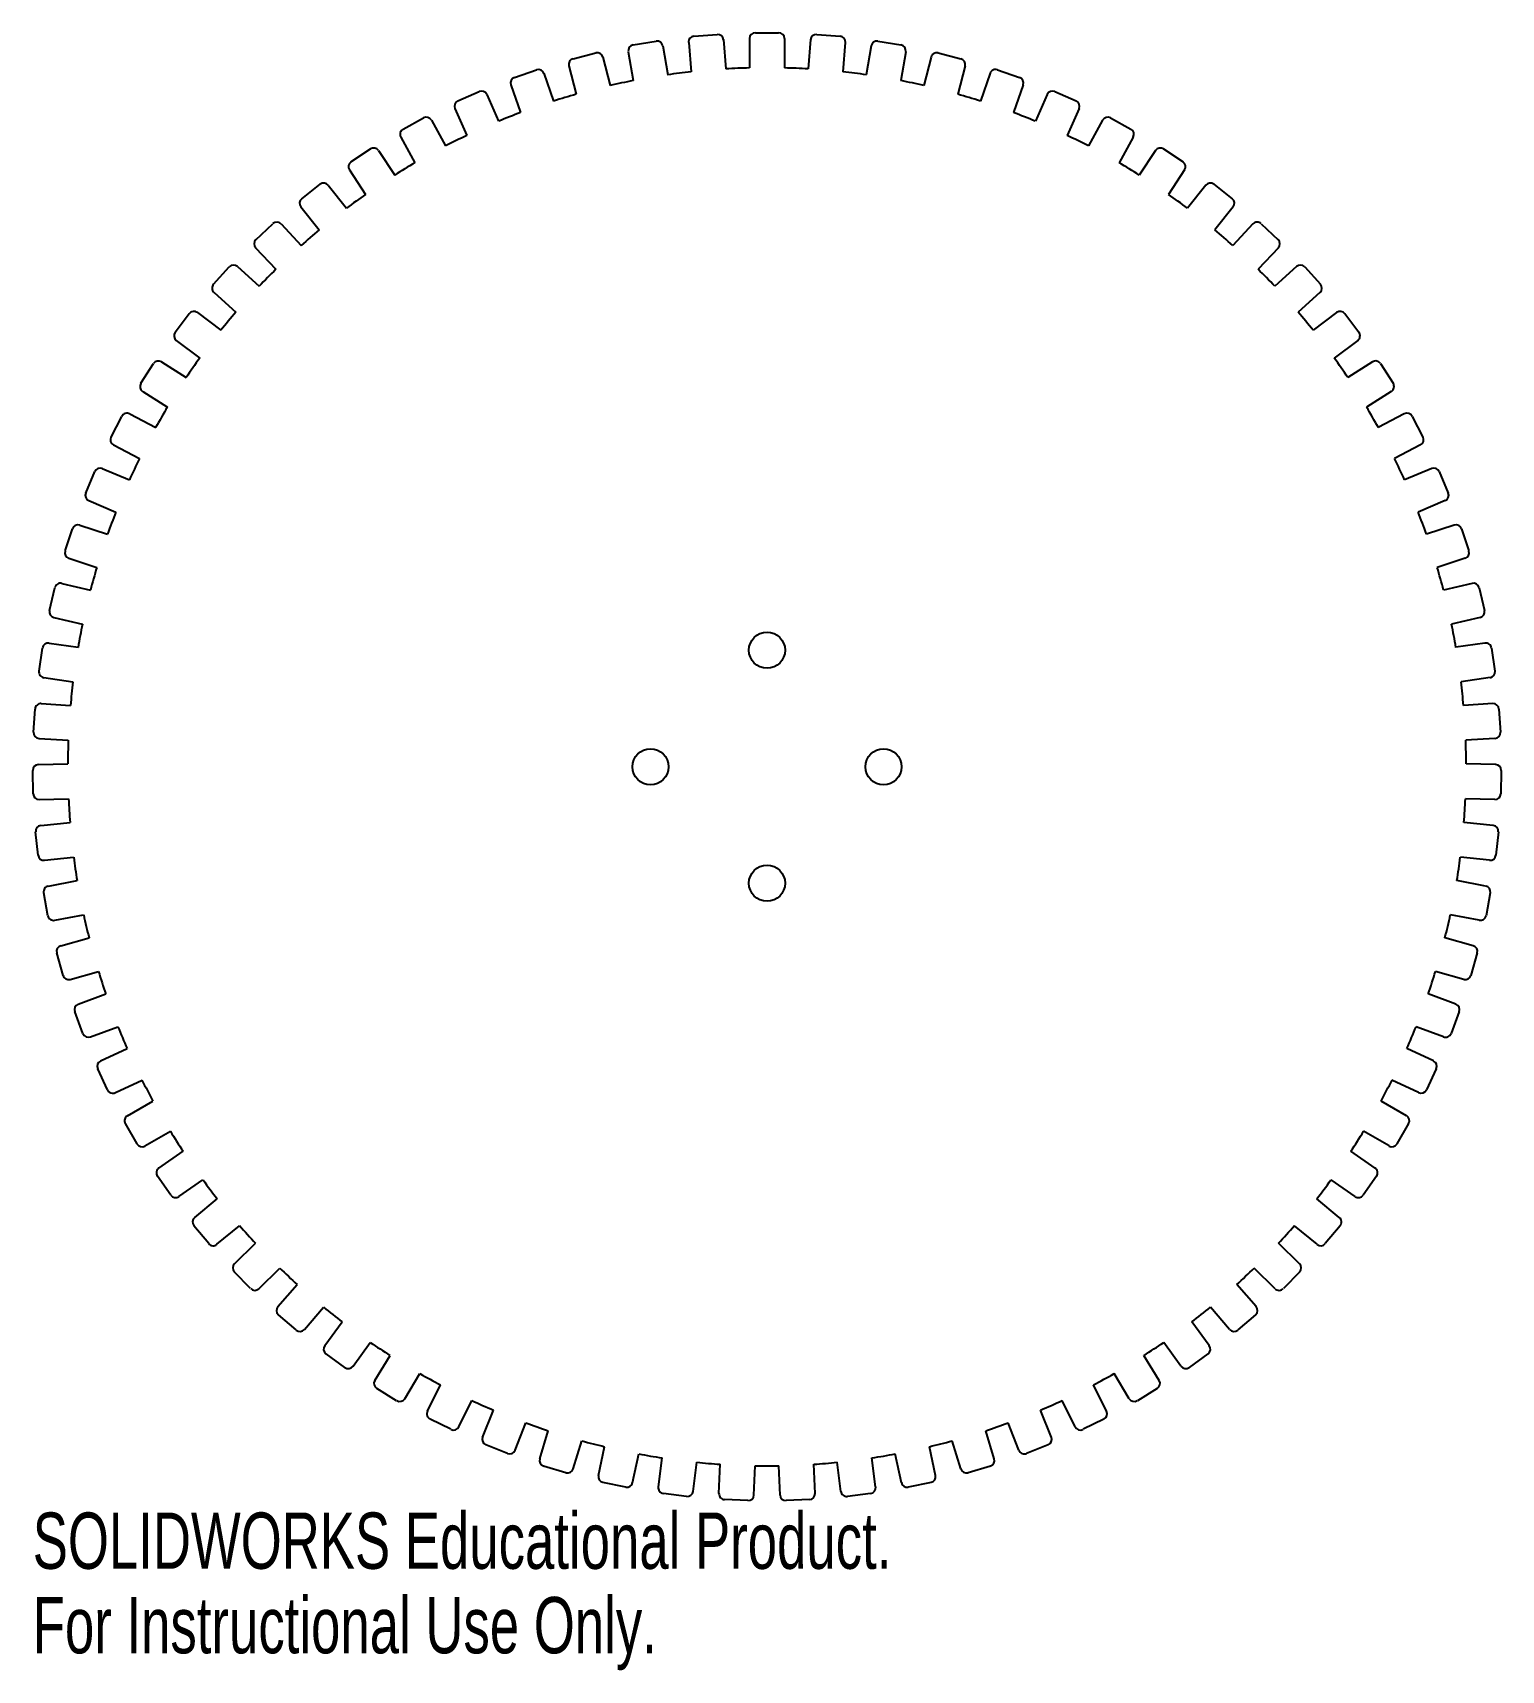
# Model space of a CAD drawing. Header units: millimetres. Extents: x -63 to 63, y -78 to 63.
import ezdxf

# ---------------------------------------------------------------- set-up
doc = ezdxf.new("R2010")
doc.units = ezdxf.units.MM
doc.styles.add('SLDTEXTSTYLE0', font='TXT', dxfattribs={"width": 0.7})

msp = doc.modelspace()

# ---------------------------------------------------------------- linework, layer by layer
at = {"color": 7, "linetype": 'Continuous', "lineweight": 25}
for p, q in [((-11.49, 61.95), (-9.52, 62.28)), ((-8.94, 61.87), (-8.52, 59.39)), ((-6.72, 62.16), (-6.51, 59.65)), ((-6.27, 62.7), (-4.28, 62.86)), ((-3.74, 62.41), (-3.52, 59.9)), ((-1.5, 62.5), (-1.5, 59.98)), ((-1, 63), (1, 63)), ((1.5, 62.5), (1.5, 59.98)), ((3.74, 62.41), (3.52, 59.9)), ((4.28, 62.86), (6.27, 62.7)), ((6.72, 62.16), (6.51, 59.65)), ((8.94, 61.87), (8.52, 59.39)), ((9.52, 62.28), (11.49, 61.95)), ((-16.64, 60.77), (-14.7, 61.27)), ((-14.09, 60.91), (-13.46, 58.47)), ((-11.9, 61.37), (-11.48, 58.89)), ((11.9, 61.37), (11.48, 58.89)), ((14.09, 60.91), (13.46, 58.47)), ((14.7, 61.27), (16.64, 60.77)), ((-21.66, 59.17), (-19.77, 59.82)), ((-19.14, 59.52), (-18.31, 57.14)), ((-17, 60.16), (-16.37, 57.72)), ((17, 60.16), (16.37, 57.72)), ((19.14, 59.52), (18.31, 57.14)), ((19.77, 59.82), (21.66, 59.17)), ((-26.54, 57.15), (-24.71, 57.96)), ((-24.05, 57.71), (-23.03, 55.41)), ((-21.97, 58.53), (-21.14, 56.15)), ((21.97, 58.53), (21.14, 56.15)), ((24.05, 57.71), (23.03, 55.41)), ((24.71, 57.96), (26.54, 57.15)), ((-26.79, 56.49), (-25.77, 54.19)), ((26.79, 56.49), (25.77, 54.19)), ((-31.23, 54.73), (-29.47, 55.69)), ((-28.8, 55.49), (-27.58, 53.28)), ((28.8, 55.49), (27.58, 53.28)), ((29.47, 55.69), (31.23, 54.73)), ((-31.42, 54.05), (-30.21, 51.84)), ((31.42, 54.05), (30.21, 51.84)), ((-35.7, 51.92), (-34.03, 53.03)), ((-33.34, 52.89), (-31.94, 50.79)), ((33.34, 52.89), (31.94, 50.79)), ((34.03, 53.03), (35.7, 51.92)), ((-35.84, 51.23), (-34.44, 49.13)), ((35.84, 51.23), (34.44, 49.13)), ((-39.92, 48.75), (-38.35, 49.99)), ((-37.65, 49.91), (-36.08, 47.94)), ((37.65, 49.91), (36.08, 47.94)), ((38.35, 49.99), (39.92, 48.75)), ((-40, 48.05), (-38.43, 46.08)), ((40, 48.05), (38.43, 46.08)), ((-43.86, 45.24), (-42.4, 46.61)), ((-41.69, 46.59), (-39.97, 44.75)), ((41.69, 46.59), (39.97, 44.75)), ((42.4, 46.61), (43.86, 45.24)), ((-43.88, 44.53), (-42.15, 42.7)), ((43.88, 44.53), (42.15, 42.7)), ((-47.49, 41.41), (-46.15, 42.9)), ((-45.44, 42.94), (-43.57, 41.25)), ((45.44, 42.94), (43.57, 41.25)), ((46.15, 42.9), (47.49, 41.41)), ((-47.45, 40.71), (-45.58, 39.02)), ((47.45, 40.71), (45.58, 39.02)), ((-50.79, 37.29), (-49.58, 38.89)), ((-48.88, 38.98), (-46.87, 37.46)), ((48.88, 38.98), (46.87, 37.46)), ((49.58, 38.89), (50.79, 37.29)), ((-50.69, 36.59), (-48.68, 35.07)), ((50.69, 36.59), (48.68, 35.07)), ((-53.73, 32.91), (-52.66, 34.6)), ((-51.97, 34.76), (-49.84, 33.41)), ((51.97, 34.76), (49.84, 33.41)), ((52.66, 34.6), (53.73, 32.91)), ((-53.57, 32.22), (-51.45, 30.87)), ((53.57, 32.22), (51.45, 30.87)), ((-56.29, 28.3), (-55.37, 30.07)), ((-54.69, 30.29), (-52.46, 29.12)), ((54.69, 30.29), (52.46, 29.12)), ((55.37, 30.07), (56.29, 28.3)), ((-56.08, 27.63), (-53.85, 26.46)), ((56.08, 27.63), (53.85, 26.46)), ((-58.46, 23.49), (-57.69, 25.34)), ((-57.04, 25.6), (-54.71, 24.63)), ((57.04, 25.6), (54.71, 24.63)), ((57.69, 25.34), (58.46, 23.49)), ((-58.2, 22.84), (-55.88, 21.86)), ((58.2, 22.84), (55.88, 21.86)), ((-60.23, 18.52), (-59.61, 20.42)), ((-58.98, 20.74), (-56.58, 19.96)), ((58.98, 20.74), (56.58, 19.96)), ((59.61, 20.42), (60.23, 18.52)), ((-59.9, 17.89), (-57.51, 17.11)), ((59.9, 17.89), (57.51, 17.11)), ((-60.51, 15.73), (-58.05, 15.16)), ((60.51, 15.73), (58.05, 15.16)), ((-61.56, 13.41), (-61.11, 15.36)), ((61.11, 15.36), (61.56, 13.41)), ((-61.19, 12.81), (-58.74, 12.24)), ((61.19, 12.81), (58.74, 12.24)), ((-62.47, 8.21), (-62.18, 10.19)), ((-61.61, 10.61), (-59.12, 10.25)), ((61.61, 10.61), (59.12, 10.25)), ((62.18, 10.19), (62.47, 8.21)), ((-62.05, 7.65), (-59.56, 7.28)), ((62.05, 7.65), (59.56, 7.28)), ((-62.94, 2.96), (-62.81, 4.95)), ((-62.28, 5.42), (-59.77, 5.26)), ((62.28, 5.42), (59.77, 5.26)), ((62.81, 4.95), (62.94, 2.96)), ((-62.47, 2.43), (-59.96, 2.27)), ((62.47, 2.43), (59.96, 2.27)), ((-62.52, 0.19), (-60, 0.24)), ((62.52, 0.19), (60, 0.24)), ((-62.97, -2.32), (-63.01, -0.32)), ((63.01, -0.32), (62.97, -2.32)), ((-62.45, -2.81), (-59.94, -2.76)), ((62.45, -2.81), (59.94, -2.76)), ((-62.55, -7.58), (-62.76, -5.59)), ((-62.31, -5.04), (-59.81, -4.78)), ((62.31, -5.04), (59.81, -4.78)), ((62.76, -5.59), (62.55, -7.58)), ((-62, -8.02), (-59.5, -7.76)), ((62, -8.02), (59.5, -7.76)), ((-61.67, -10.24), (-59.2, -9.77)), ((61.67, -10.24), (59.2, -9.77)), ((-61.7, -12.79), (-62.07, -10.82)), ((62.07, -10.82), (61.7, -12.79)), ((-61.11, -13.18), (-58.64, -12.71)), ((61.11, -13.18), (58.64, -12.71)), ((-60.6, -15.36), (-58.18, -14.69)), ((60.6, -15.36), (58.18, -14.69)), ((-60.41, -17.91), (-60.95, -15.98)), ((60.95, -15.98), (60.41, -17.91)), ((-59.79, -18.25), (-57.37, -17.57)), ((59.79, -18.25), (57.37, -17.57)), ((-59.1, -20.38), (-56.74, -19.5)), ((59.1, -20.38), (56.74, -19.5)), ((-58.7, -22.9), (-59.4, -21.02)), ((59.4, -21.02), (58.7, -22.9)), ((-58.06, -23.19), (-55.7, -22.31)), ((58.06, -23.19), (55.7, -22.31)), ((-57.19, -25.25), (-54.91, -24.18)), ((57.19, -25.25), (54.91, -24.18)), ((-56.58, -27.73), (-57.43, -25.92)), ((57.43, -25.92), (56.58, -27.73)), ((-55.91, -27.97), (-53.63, -26.9)), ((55.91, -27.97), (53.63, -26.9)), ((-54.88, -29.95), (-52.7, -28.69)), ((54.88, -29.95), (52.7, -28.69)), ((-54.06, -32.37), (-55.06, -30.63)), ((55.06, -30.63), (54.06, -32.37)), ((-53.38, -32.55), (-51.2, -31.29)), ((53.38, -32.55), (51.2, -31.29)), ((-52.18, -34.44), (-50.11, -33)), ((52.18, -34.44), (50.11, -33)), ((-51.16, -36.78), (-52.3, -35.13)), ((52.3, -35.13), (51.16, -36.78)), ((-50.47, -36.9), (-48.4, -35.46)), ((50.47, -36.9), (48.4, -35.46)), ((-49.11, -38.68), (-47.17, -37.08)), ((49.11, -38.68), (47.17, -37.08)), ((-47.9, -40.93), (-49.18, -39.39)), ((-47.2, -40.99), (-45.26, -39.39)), ((47.2, -40.99), (45.26, -39.39)), ((49.18, -39.39), (47.9, -40.93)), ((-45.7, -42.66), (-43.9, -40.89)), ((45.7, -42.66), (43.9, -40.89)), ((-44.31, -44.79), (-45.71, -43.36)), ((-43.61, -44.8), (-41.81, -43.04)), ((43.61, -44.8), (41.81, -43.04)), ((45.71, -43.36), (44.31, -44.79)), ((-41.97, -46.33), (-40.33, -44.43)), ((41.97, -46.33), (40.33, -44.43)), ((-40.41, -48.34), (-41.92, -47.04)), ((-39.7, -48.29), (-38.06, -46.39)), ((-37.95, -49.68), (-36.47, -47.64)), ((37.95, -49.68), (36.47, -47.64)), ((39.7, -48.29), (38.06, -46.39)), ((41.92, -47.04), (40.41, -48.34)), ((-36.22, -51.56), (-37.84, -50.38)), ((-35.52, -51.45), (-34.04, -49.41)), ((-33.66, -52.68), (-32.35, -50.53)), ((33.66, -52.68), (32.35, -50.53)), ((35.52, -51.45), (34.04, -49.41)), ((37.84, -50.38), (36.22, -51.56)), ((-31.78, -54.41), (-33.49, -53.37)), ((-31.09, -54.24), (-29.79, -52.08)), ((-29.13, -55.32), (-28.01, -53.06)), ((29.13, -55.32), (28.01, -53.06)), ((31.09, -54.24), (29.79, -52.08)), ((33.49, -53.37), (31.78, -54.41)), ((-26.45, -56.65), (-25.33, -54.39)), ((26.45, -56.65), (25.33, -54.39)), ((-27.12, -56.87), (-28.91, -55.99)), ((-24.4, -57.56), (-23.48, -55.22)), ((24.4, -57.56), (23.48, -55.22)), ((28.91, -55.99), (27.12, -56.87)), ((-21.61, -58.66), (-20.69, -56.32)), ((-19.5, -59.4), (-18.77, -56.99)), ((19.5, -59.4), (18.77, -56.99)), ((21.61, -58.66), (20.69, -56.32)), ((-22.26, -58.94), (-24.12, -58.21)), ((-16.63, -60.27), (-15.9, -57.85)), ((-14.46, -60.82), (-13.94, -58.36)), ((-11.53, -61.45), (-11, -58.98)), ((11.53, -61.45), (11, -58.98)), ((14.46, -60.82), (13.94, -58.36)), ((16.63, -60.27), (15.9, -57.85)), ((24.12, -58.21), (22.26, -58.94)), ((-17.25, -60.6), (-19.17, -60.02)), ((-9.32, -61.82), (-9.01, -59.32)), ((-6.35, -62.2), (-6.03, -59.7)), ((-4.12, -62.38), (-4.01, -59.87)), ((-1.12, -62.51), (-1.01, -59.99)), ((1.12, -62.51), (1.01, -59.99)), ((4.12, -62.38), (4.01, -59.87)), ((6.35, -62.2), (6.03, -59.7)), ((9.32, -61.82), (9.01, -59.32)), ((19.17, -60.02), (17.25, -60.6)), ((-12.12, -61.83), (-14.08, -61.42)), ((14.08, -61.42), (12.12, -61.83)), ((-6.9, -62.63), (-8.89, -62.38)), ((-1.64, -62.99), (-3.64, -62.9)), ((3.64, -62.9), (1.64, -62.99)), ((8.89, -62.38), (6.9, -62.63))]:
    msp.add_line(p, q, dxfattribs=at)
for centre in [(0, 10), (-10, 0), (10, 0), (0, -10)]:
    msp.add_circle(centre, 1.55, dxfattribs=at)
for centre, radius, start, end in [((-11.41, 61.46), 0.5, 99.6, 189.6), ((-9.44, 61.79), 0.5, 9.6, 99.6), ((-6.23, 62.2), 0.5, 94.8, 184.8), ((-4.23, 62.36), 0.5, 4.8, 94.8), ((-1, 62.5), 0.5, 90, 180), ((1, 62.5), 0.5, 0, 90), ((4.23, 62.36), 0.5, 85.2, 175.2), ((6.23, 62.2), 0.5, 355.2, 85.2), ((9.44, 61.79), 0.5, 80.4, 170.4), ((11.41, 61.46), 0.5, 350.4, 80.4), ((-16.51, 60.29), 0.5, 104.4, 194.4), ((-14.57, 60.79), 0.5, 14.4, 104.4), ((14.57, 60.79), 0.5, 75.6, 165.6), ((16.51, 60.29), 0.5, 345.6, 75.6), ((-21.5, 58.69), 0.5, 109.2, 199.2), ((-19.61, 59.35), 0.5, 19.2, 109.2), ((0, 0), 60, 96.2325, 98.1675), ((0, 0), 60, 91.4325, 93.3675), ((0, 0), 60, 86.6325, 88.5675), ((0, 0), 60, 81.8325, 83.7675), ((19.61, 59.35), 0.5, 70.8, 160.8), ((21.5, 58.69), 0.5, 340.8, 70.8), ((-24.51, 57.5), 0.5, 24, 114), ((0, 0), 60, 105.8325, 107.7675), ((0, 0), 60, 101.0325, 102.9675), ((0, 0), 60, 77.0325, 78.9675), ((0, 0), 60, 72.2325, 74.1675), ((24.51, 57.5), 0.5, 66, 156), ((-26.33, 56.69), 0.5, 114, 204), ((26.33, 56.69), 0.5, 336, 66), ((-29.23, 55.25), 0.5, 28.8, 118.8), ((0, 0), 60, 110.6325, 112.5675), ((0, 0), 60, 67.4325, 69.3675), ((29.23, 55.25), 0.5, 61.2, 151.2), ((-30.99, 54.29), 0.5, 118.8, 208.8), ((0, 0), 60, 115.4325, 117.3675), ((0, 0), 60, 62.6325, 64.5675), ((30.99, 54.29), 0.5, 331.2, 61.2), ((-33.75, 52.61), 0.5, 33.6, 123.6), ((33.75, 52.61), 0.5, 56.4, 146.4), ((-35.42, 51.5), 0.5, 123.6, 213.6), ((0, 0), 60, 120.2325, 122.1675), ((0, 0), 60, 57.8325, 59.7675), ((35.42, 51.5), 0.5, 326.4, 56.4), ((-38.04, 49.6), 0.5, 38.4, 128.4), ((38.04, 49.6), 0.5, 51.6, 141.6), ((-39.61, 48.36), 0.5, 128.4, 218.4), ((0, 0), 60, 125.0325, 126.9675), ((0, 0), 60, 53.0325, 54.9675), ((39.61, 48.36), 0.5, 321.6, 51.6), ((-42.06, 46.25), 0.5, 43.2, 133.2), ((42.06, 46.25), 0.5, 46.8, 136.8), ((-43.51, 44.88), 0.5, 133.2, 223.2), ((0, 0), 60, 129.8325, 131.7675), ((0, 0), 60, 48.2325, 50.1675), ((43.51, 44.88), 0.5, 316.8, 46.8), ((-45.78, 42.56), 0.5, 48, 138), ((0, 0), 60, 134.6325, 136.5675), ((0, 0), 60, 43.4325, 45.3675), ((45.78, 42.56), 0.5, 42, 132), ((-47.12, 41.08), 0.5, 138, 228), ((47.12, 41.08), 0.5, 312, 42), ((-49.18, 38.58), 0.5, 52.8, 142.8), ((0, 0), 60, 139.4325, 141.3675), ((0, 0), 60, 38.6325, 40.5675), ((49.18, 38.58), 0.5, 37.2, 127.2), ((-50.39, 36.99), 0.5, 142.8, 232.8), ((50.39, 36.99), 0.5, 307.2, 37.2), ((-52.23, 34.33), 0.5, 57.6, 147.6), ((0, 0), 60, 144.2325, 146.1675), ((0, 0), 60, 33.8325, 35.7675), ((52.23, 34.33), 0.5, 32.4, 122.4), ((-53.31, 32.64), 0.5, 147.6, 237.6), ((53.31, 32.64), 0.5, 302.4, 32.4), ((-54.92, 29.84), 0.5, 62.4, 152.4), ((0, 0), 60, 149.0325, 150.9675), ((0, 0), 60, 29.0325, 30.9675), ((54.92, 29.84), 0.5, 27.6, 117.6), ((-55.85, 28.07), 0.5, 152.4, 242.4), ((55.85, 28.07), 0.5, 297.6, 27.6), ((-57.23, 25.14), 0.5, 67.2, 157.2), ((0, 0), 60, 153.8325, 155.7675), ((0, 0), 60, 24.2325, 26.1675), ((57.23, 25.14), 0.5, 22.8, 112.8), ((-58, 23.3), 0.5, 157.2, 247.2), ((58, 23.3), 0.5, 292.8, 22.8), ((0, 0), 60, 158.6325, 160.5675), ((0, 0), 60, 19.4325, 21.3675), ((-59.13, 20.26), 0.5, 72, 162), ((59.13, 20.26), 0.5, 18, 108), ((-59.75, 18.36), 0.5, 162, 252), ((59.75, 18.36), 0.5, 288, 18), ((0, 0), 60, 163.4325, 165.3675), ((0, 0), 60, 14.6325, 16.5675), ((-60.62, 15.25), 0.5, 76.8, 166.8), ((60.62, 15.25), 0.5, 13.2, 103.2), ((-61.08, 13.3), 0.5, 166.8, 256.8), ((61.08, 13.3), 0.5, 283.2, 13.2), ((0, 0), 60, 168.2325, 170.1675), ((0, 0), 60, 9.8325, 11.7675), ((-61.68, 10.12), 0.5, 81.6, 171.6), ((61.68, 10.12), 0.5, 8.4, 98.4), ((-61.98, 8.14), 0.5, 171.6, 261.6), ((0, 0), 60, 173.0325, 174.9675), ((0, 0), 60, 5.0325, 6.9675), ((61.98, 8.14), 0.5, 278.4, 8.4), ((-62.31, 4.92), 0.5, 86.4, 176.4), ((62.31, 4.92), 0.5, 3.6, 93.6), ((-62.44, 2.93), 0.5, 176.4, 266.4), ((62.44, 2.93), 0.5, 273.6, 3.6), ((0, 0), 60, 177.8325, 179.7675), ((0, 0), 60, 0.2325, 2.1675), ((-62.51, -0.31), 0.5, 91.2, 181.2), ((62.51, -0.31), 0.5, 358.8, 88.8), ((-62.47, -2.31), 0.5, 181.2, 271.2), ((0, 0), 60, 182.6325, 184.5675), ((0, 0), 60, 355.4325, 357.3675), ((62.47, -2.31), 0.5, 268.8, 358.8), ((-62.26, -5.54), 0.5, 96, 186), ((62.26, -5.54), 0.5, 354, 84), ((-62.05, -7.53), 0.5, 186, 276), ((0, 0), 60, 187.4325, 189.3675), ((0, 0), 60, 350.6325, 352.5675), ((62.05, -7.53), 0.5, 264, 354), ((-61.58, -10.73), 0.5, 100.8, 190.8), ((61.58, -10.73), 0.5, 349.2, 79.2), ((-61.21, -12.69), 0.5, 190.8, 280.8), ((0, 0), 60, 192.2325, 194.1675), ((0, 0), 60, 345.8325, 347.7675), ((61.21, -12.69), 0.5, 259.2, 349.2), ((-60.47, -15.84), 0.5, 105.6, 195.6), ((60.47, -15.84), 0.5, 344.4, 74.4), ((-59.93, -17.77), 0.5, 195.6, 285.6), ((0, 0), 60, 197.0325, 198.9675), ((0, 0), 60, 341.0325, 342.9675), ((59.93, -17.77), 0.5, 254.4, 344.4), ((-58.93, -20.85), 0.5, 110.4, 200.4), ((58.93, -20.85), 0.5, 339.6, 69.6), ((0, 0), 60, 201.8325, 203.7675), ((0, 0), 60, 336.2325, 338.1675), ((-58.23, -22.72), 0.5, 200.4, 290.4), ((58.23, -22.72), 0.5, 249.6, 339.6), ((-56.98, -25.71), 0.5, 115.2, 205.2), ((56.98, -25.71), 0.5, 334.8, 64.8), ((-56.13, -27.52), 0.5, 205.2, 295.2), ((0, 0), 60, 206.6325, 208.5675), ((0, 0), 60, 331.4325, 333.3675), ((56.13, -27.52), 0.5, 244.8, 334.8), ((-54.63, -30.38), 0.5, 120, 210), ((54.63, -30.38), 0.5, 330, 60), ((0, 0), 60, 211.4325, 213.3675), ((0, 0), 60, 326.6325, 328.5675), ((-53.63, -32.12), 0.5, 210, 300), ((53.63, -32.12), 0.5, 240, 330), ((-51.89, -34.85), 0.5, 124.8, 214.8), ((51.89, -34.85), 0.5, 325.2, 55.2), ((0, 0), 60, 216.2325, 218.1675), ((0, 0), 60, 321.8325, 323.7675), ((-50.75, -36.49), 0.5, 214.8, 304.8), ((50.75, -36.49), 0.5, 235.2, 325.2), ((-48.79, -39.07), 0.5, 129.6, 219.6), ((48.79, -39.07), 0.5, 320.4, 50.4), ((0, 0), 60, 221.0325, 222.9675), ((0, 0), 60, 317.0325, 318.9675), ((-47.52, -40.61), 0.5, 219.6, 309.6), ((47.52, -40.61), 0.5, 230.4, 320.4), ((-45.35, -43.01), 0.5, 134.4, 224.4), ((0, 0), 60, 225.8325, 227.7675), ((0, 0), 60, 312.2325, 314.1675), ((45.35, -43.01), 0.5, 315.6, 45.6), ((-43.95, -44.44), 0.5, 224.4, 314.4), ((43.95, -44.44), 0.5, 225.6, 315.6), ((-41.6, -46.66), 0.5, 139.2, 229.2), ((41.6, -46.66), 0.5, 310.8, 40.8), ((0, 0), 60, 230.6325, 232.5675), ((0, 0), 60, 307.4325, 309.3675), ((-40.08, -47.97), 0.5, 229.2, 319.2), ((40.08, -47.97), 0.5, 220.8, 310.8), ((-37.55, -49.98), 0.5, 144, 234), ((0, 0), 60, 235.4325, 237.3675), ((0, 0), 60, 302.6325, 304.5675), ((37.55, -49.98), 0.5, 306, 36), ((-35.93, -51.15), 0.5, 234, 324), ((35.93, -51.15), 0.5, 216, 306), ((-33.23, -52.94), 0.5, 148.8, 238.8), ((0, 0), 60, 240.2325, 242.1675), ((0, 0), 60, 297.8325, 299.7675), ((33.23, -52.94), 0.5, 301.2, 31.2), ((-31.52, -53.98), 0.5, 238.8, 328.8), ((0, 0), 60, 245.0325, 246.9675), ((0, 0), 60, 293.0325, 294.9675), ((31.52, -53.98), 0.5, 211.2, 301.2), ((-28.69, -55.54), 0.5, 153.6, 243.6), ((28.69, -55.54), 0.5, 296.4, 26.4), ((-26.89, -56.43), 0.5, 243.6, 333.6), ((-23.94, -57.74), 0.5, 158.4, 248.4), ((0, 0), 60, 249.8325, 251.7675), ((0, 0), 60, 288.2325, 290.1675), ((23.94, -57.74), 0.5, 291.6, 21.6), ((26.89, -56.43), 0.5, 206.4, 296.4), ((-22.08, -58.48), 0.5, 248.4, 338.4), ((0, 0), 60, 254.6325, 256.5675), ((0, 0), 60, 259.4325, 261.3675), ((0, 0), 60, 278.6325, 280.5675), ((0, 0), 60, 283.4325, 285.3675), ((22.08, -58.48), 0.5, 201.6, 291.6), ((-19.02, -59.54), 0.5, 163.2, 253.2), ((-17.11, -60.12), 0.5, 253.2, 343.2), ((0, 0), 60, 264.2325, 266.1675), ((0, 0), 60, 269.0325, 270.9675), ((0, 0), 60, 273.8325, 275.7675), ((17.11, -60.12), 0.5, 196.8, 286.8), ((19.02, -59.54), 0.5, 286.8, 16.8), ((-13.97, -60.93), 0.5, 168, 258), ((-12.02, -61.34), 0.5, 258, 348), ((-8.83, -61.88), 0.5, 172.8, 262.8), ((8.83, -61.88), 0.5, 277.2, 7.2), ((12.02, -61.34), 0.5, 192, 282), ((13.97, -60.93), 0.5, 282, 12), ((-6.84, -62.13), 0.5, 262.8, 352.8), ((-3.62, -62.4), 0.5, 177.6, 267.6), ((-1.62, -62.49), 0.5, 267.6, 357.6), ((1.62, -62.49), 0.5, 182.4, 272.4), ((3.62, -62.4), 0.5, 272.4, 2.4), ((6.84, -62.13), 0.5, 187.2, 277.2)]:
    msp.add_arc(centre, radius, start, end, dxfattribs=at)

# ---------------------------------------------------------------- texts
at = {"color": 7, "linetype": 'Continuous', "char_height": 4.8336, "attachment_point": 1, "style": 'SLDTEXTSTYLE0'}
for s, insert in [('SOLIDWORKS Educational Product.', (-63.01, -64.01)), ('For Instructional Use Only.', (-63.01, -71.26))]:
    msp.add_mtext(s, dxfattribs=dict(at, insert=insert))

doc.saveas('drawing.dxf')
